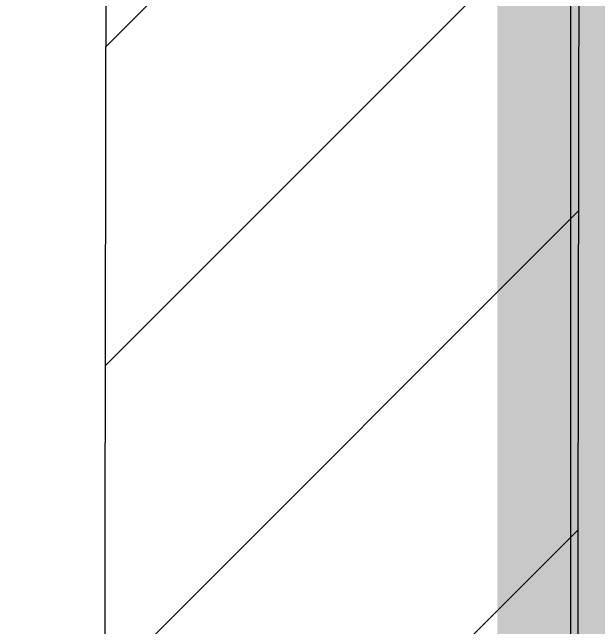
# Model space of a CAD drawing. Extents: x -3450 to 27857, y -1288 to 11880.
# Drawn here: x 746.8 to 870.9, y 896.2 to 1026.3 of the extents above; entities that cross this region are included whole.
import ezdxf

# ---------------------------------------------------------------- set-up
doc = ezdxf.new("R2010")
doc.units = 0
doc.layers.add('188K-SM-03-F20-MECH-EQ-Y2257103$0$0-move in', color=8, linetype='Continuous')
doc.layers.add('188K-SM-03-F20-MECH-EQ-Y2257103$0$01-電力-CSA', color=1, linetype='Continuous')

# ---------------------------------------------------------------- blocks, each defined once
blk = doc.blocks.new('188K-SM-03-F20-MECH-EQ-Y2257103')
at = {"layer": '188K-SM-03-F20-MECH-EQ-Y2257103$0$0-move in'}
h = blk.add_hatch(dxfattribs=at)
h.set_pattern_fill('ANSI31', color=256, scale=15)
h.set_pattern_definition([(45, (-50.372, 0), (-33.676, 33.676), [])])
h.paths.add_polyline_path([(767.817, 1710.128), (867.817, 1710.128), (865, 35), (765, 35)])
at = {"color": 9}
blk.add_lwpolyline([(865, 35), (865, 1990), (1265, 1990), (1265, 35)], close=True, dxfattribs=at)
at = {"layer": '188K-SM-03-F20-MECH-EQ-Y2257103$0$0-move in'}
blk.add_lwpolyline([(767.817, 1710.128), (867.817, 1710.128), (865, 35), (765, 35)], close=True, dxfattribs=at)
at = {"layer": '188K-SM-03-F20-MECH-EQ-Y2257103$0$01-電力-CSA', "color": 217, "ltscale": 1000, "true_color": 0x93278f, "const_width": 80}
blk.add_lwpolyline([(889.419, 1795.566), (548.556, 1795.566), (548.556, 63.206), (889.419, 63.206)], close=True, dxfattribs=at)

msp = doc.modelspace()

# ---------------------------------------------------------------- block references
msp.add_blockref('188K-SM-03-F20-MECH-EQ-Y2257103', (0, 0))

doc.saveas('drawing.dxf')
